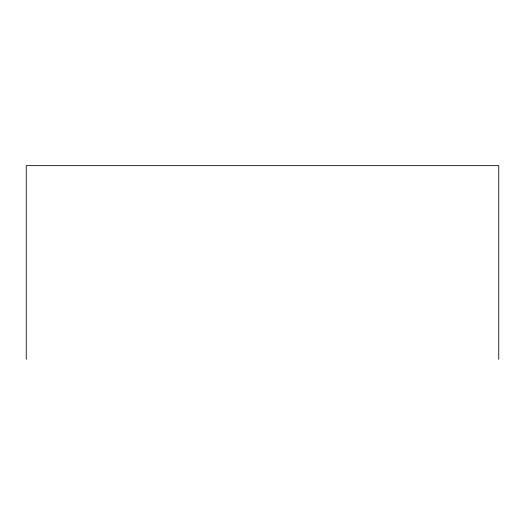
<?xml version="1.0" encoding="UTF-8"?>
<svg xmlns="http://www.w3.org/2000/svg" width="525" height="525" viewBox="0 0 525 525"><rect width="100%" height="100%" fill="white"/><g stroke="black" fill="none" stroke-linecap="round" stroke-linejoin="round"><path stroke-width="0.79" d="M498.75 359.343L498.75 165.657L26.25 165.657L26.25 359.343"/></g></svg>
